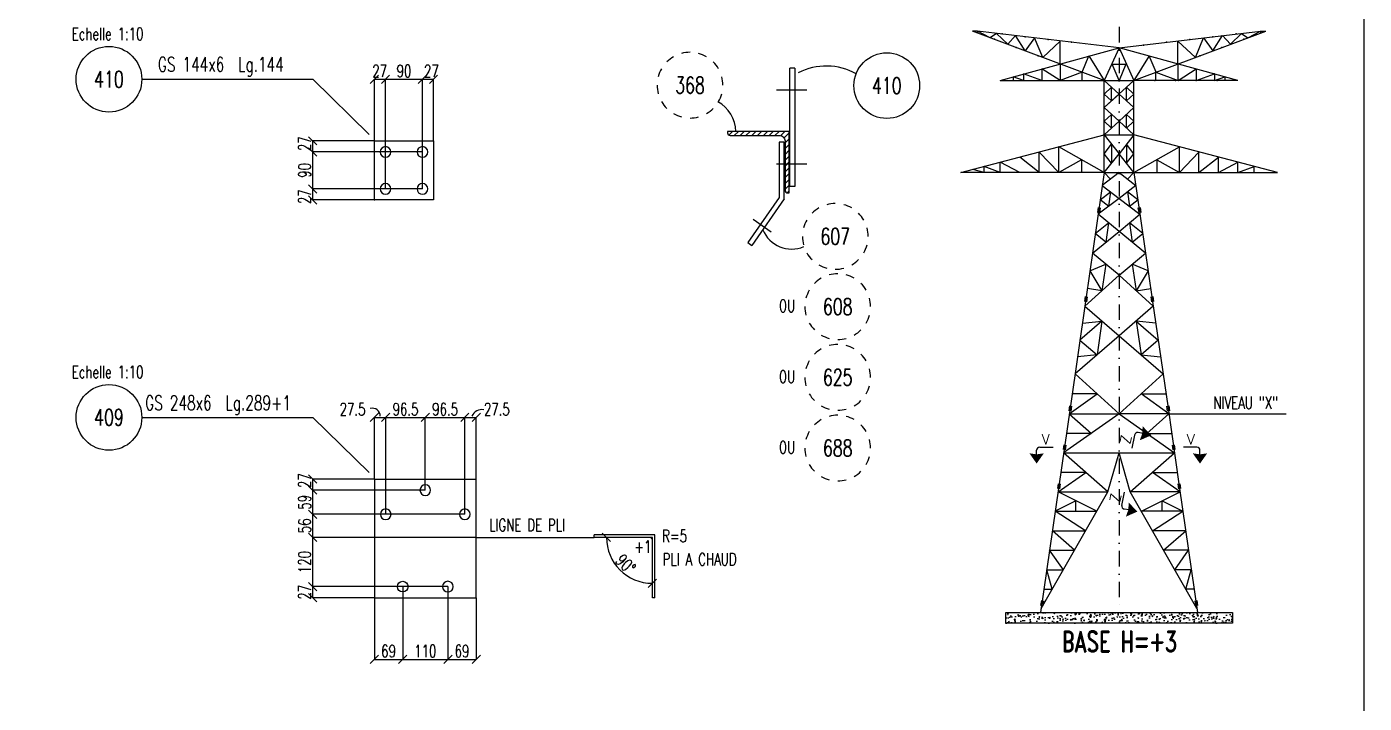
# Model space of a CAD drawing. Extents: x 161763 to 177983, y -148739 to -137259.
# Drawn here: x 171470 to 177983, y -145445 to -142151 of the extents above; entities that cross this region are included whole.
import ezdxf
from ezdxf.enums import TextEntityAlignment as Align

# ---------------------------------------------------------------- set-up
doc = ezdxf.new("R2010")
doc.units = 0
doc.header["$LTSCALE"] = 150
doc.header["$MEASUREMENT"] = 0
doc.linetypes.add('DASHDOT', pattern=[1, 0.5, -0.25, 0, -0.25])
doc.layers.get('0').update_dxf_attribs({"linetype": 'CONTINUOUS'})
for name, color, linetype in [('BOLLINI_1', 7, 'CONTINUOUS'), ('FORI', 2, 'CONTINUOUS'), ('LINEE_PIASTRE', 2, 'CONTINUOUS'), ('LM', 7, 'CONTINUOUS'), ('LS', 7, 'CONTINUOUS'), ('LSP', 3, 'CONTINUOUS'), ('MZ', 6, 'DASHDOT'), ('PIASTRE', 5, 'CONTINUOUS'), ('PIEGA', 6, 'CONTINUOUS'), ('PIEGA_C_9000_50', 2, 'CONTINUOUS'), ('SEZIONI', 6, 'CONTINUOUS')]:
    doc.layers.add(name, color=color, linetype=linetype)
doc.styles.add('PIEGATI', font='ROMANS8.shx', dxfattribs={"width": 0.7})
doc.styles.add('QUOTE', font='ROMANS8.SHX', dxfattribs={"width": 0.7})
doc.styles.add('RD', font='ROMAND8.SHX', dxfattribs={"width": 0.7})
doc.styles.add('RQL', font='ROMANS8.SHX', dxfattribs={"width": 0.7})
doc.styles.add('RS', font='ROMANS8.shx', dxfattribs={"width": 0.7})
doc.styles.get("Standard").update_dxf_attribs({"font": 'ROMANS8.SHX', "width": 0.7})
doc.dimstyles.new('TRATTO', dxfattribs={"dimscale": 0, "dimtxt": 60, "dimasz": 40, "dimexe": 0, "dimexo": 0, "dimgap": 10, "dimtad": 1, "dimrnd": 0.5, "dimdsep": 46, "dimtxsty": 'RS', "dimblk1": 'OBLIQUE', "dimblk2": 'OBLIQUE', "dimsah": 1, "dimcen": 0.09, "dimclrd": 2, "dimclre": 2, "dimclrt": 7, "dimadec": 0, "dimazin": 0, "dimtfac": 1, "dimtix": 1, "dimtmove": 2, "dimatfit": 3, "dimfxl": 1, "dimtolj": 1, "dimtzin": 0, "dimarcsym": 0})

# ---------------------------------------------------------------- blocks, each defined once
blk = doc.blocks.new('xxx')
blk.add_circle((0, 0), 8)
at = {"color": 3, "style": 'RQL', "width": 0.7}
blk.add_attdef('POS', text='', height=4, dxfattribs=at).set_placement((0, 0), align=Align.MIDDLE)
at = {"style": 'RQL', "width": 0.7, "flags": 1}
for tag, p in [('POS1', (-0.39, -5.42)), ('TIPO', (-0.39, -8.66))]:
    blk.add_attdef(tag, p, '', height=2, dxfattribs=at)
blk = doc.blocks.new('zzz')
at = {"linetype": 'Continuous'}
for start, end in [(120, 135), (90, 105), (60, 75), (150, 165), (30, 45), (180, 195), (0, 15), (330, 345), (210, 225), (300, 315), (240, 255), (270, 285)]:
    blk.add_arc((0, 0), 8, start, end, dxfattribs=at)
at = {"color": 3, "style": 'RQL', "width": 0.7}
blk.add_attdef('POS1', text='', height=4, dxfattribs=at).set_placement((0, 0), align=Align.MIDDLE)
at = {"style": 'RQL', "width": 0.7, "flags": 1}
blk.add_attdef('TIPO', (0, -8), '', height=3, dxfattribs=at)
blk = doc.blocks.new('MRKR_98')
blk.add_point((0, 0))
at = {"color": 7, "style": 'QUOTE', "width": 0.5, "flags": 1}
for tag, p in [('TI', (3.7, 6.8)), ('NFORI', (3.7, 5.3)), ('AUX2', (3.7, 4.9)), ('FAM', (3.7, 4.5)), ('AUX1', (3.7, 4.2)), ('COMMESSA', (3.7, 3.8)), ('SPESSORE', (3.7, 2.5)), ('SV', (3.7, 1.8)), ('QUA', (3.7, 1.1)), ('DI_S', (3.7, 6.4)), ('D_S', (3.7, 6)), ('E_S', (3.7, 5.7)), ('MD', (3.7, 3.5)), ('MP', (3.7, 3.2)), ('LARGHEZZA', (3.7, 2.8)), ('NP', (3.7, 2.1)), ('PESO', (3.7, 1.4)), ('LUN', (3.7, 0.8)), ('PROF', (3.7, 0.4)), ('POS', (3.7, 0.1))]:
    blk.add_attdef(tag, p, '', height=0.2, dxfattribs=at)
at = {"color": 7, "flags": 1}
for tag, p in [('LAV1', (5.3, 6.9)), ('LAV2', (5.3, 6.5)), ('LAV3', (5.3, 6.2)), ('LAV4', (5.3, 5.9)), ('LAV5', (5.3, 5.5)), ('LAV6', (5.3, 5.2)), ('LAV7', (5.3, 4.9)), ('LAV8', (5.3, 4.5)), ('LAV9', (5.3, 4.2)), ('LAV10', (5.3, 3.9))]:
    blk.add_attdef(tag, p, '', height=0.2, dxfattribs=at)
blk = doc.blocks.new('16')
blk.add_circle((0, 0), 1)
blk = doc.blocks.new('_OBLIQUE')
at = {"color": 0, "linetype": 'ByBlock'}
blk.add_line((-0.5, -0.5), (0.5, 0.5), dxfattribs=at)
blk = doc.blocks.new('*D47')
at = {"layer": 'SEZIONI', "color": 2, "lineweight": -2, "transparency": 16777216}
for p, q in [((173396.9, -142940.2), (172862.9, -142940.2)), ((172862.9, -142994.2), (172862.9, -142940.2)), ((173162.9, -142994.2), (172862.9, -142994.2))]:
    blk.add_line(p, q, dxfattribs=at)
at = {"layer": 'SEZIONI', "color": 2, "lineweight": -2, "transparency": 16777216, "xscale": 40, "yscale": 40, "zscale": 40}
for p, rotation in [((172862.9, -142940.2), 90), ((172862.9, -142994.2), 270)]:
    blk.add_blockref('_OBLIQUE', p, dxfattribs=dict(at, rotation=rotation))
at = {"layer": 'SEZIONI', "color": 7, "transparency": 16777216, "insert": (172822.9, -142978.2), "char_height": 60, "attachment_point": 5, "rotation": 90, "style": 'RS'}
blk.add_mtext('\\A1;27', dxfattribs=at)
blk = doc.blocks.new('*D48')
at = {"layer": 'SEZIONI', "color": 2, "lineweight": -2, "transparency": 16777216}
for p, q in [((173396.9, -142760.2), (172862.9, -142760.2)), ((172862.9, -142940.2), (172862.9, -142760.2)), ((173396.9, -142940.2), (172862.9, -142940.2))]:
    blk.add_line(p, q, dxfattribs=at)
at = {"layer": 'SEZIONI', "color": 2, "lineweight": -2, "transparency": 16777216, "xscale": 40, "yscale": 40, "zscale": 40}
for p, rotation in [((172862.9, -142760.2), 90), ((172862.9, -142940.2), 270)]:
    blk.add_blockref('_OBLIQUE', p, dxfattribs=dict(at, rotation=rotation))
at = {"layer": 'SEZIONI', "color": 7, "transparency": 16777216, "insert": (172822.9, -142850.2), "char_height": 60, "attachment_point": 5, "rotation": 90, "style": 'RS'}
blk.add_mtext('\\A1;90', dxfattribs=at)
blk = doc.blocks.new('*D49')
at = {"layer": 'SEZIONI', "color": 2, "lineweight": -2, "transparency": 16777216}
for p, q in [((173162.9, -142706.2), (172862.9, -142706.2)), ((172862.9, -142760.2), (172862.9, -142706.2)), ((173396.9, -142760.2), (172862.9, -142760.2))]:
    blk.add_line(p, q, dxfattribs=at)
at = {"layer": 'SEZIONI', "color": 2, "lineweight": -2, "transparency": 16777216, "xscale": 40, "yscale": 40, "zscale": 40}
for p, rotation in [((172862.9, -142706.2), 90), ((172862.9, -142760.2), 270)]:
    blk.add_blockref('_OBLIQUE', p, dxfattribs=dict(at, rotation=rotation))
at = {"layer": 'SEZIONI', "color": 7, "transparency": 16777216, "insert": (172822.9, -142720.3), "char_height": 60, "attachment_point": 5, "rotation": 90, "style": 'RS'}
blk.add_mtext('\\A1;27', dxfattribs=at)
blk = doc.blocks.new('*D50')
at = {"layer": 'SEZIONI', "color": 2, "lineweight": -2, "transparency": 16777216}
for p, q in [((173162.9, -142706.2), (173162.9, -142406.2)), ((173162.9, -142406.2), (173216.9, -142406.2)), ((173216.9, -142940.2), (173216.9, -142406.2))]:
    blk.add_line(p, q, dxfattribs=at)
at = {"layer": 'SEZIONI', "color": 2, "lineweight": -2, "transparency": 16777216, "xscale": 40, "yscale": 40, "zscale": 40, "rotation": 180.0000000000001}
blk.add_blockref('_OBLIQUE', (173162.9, -142406.2), dxfattribs=at)
at = {"layer": 'SEZIONI', "color": 2, "lineweight": -2, "transparency": 16777216, "xscale": 40, "yscale": 40, "zscale": 40}
blk.add_blockref('_OBLIQUE', (173216.9, -142406.2), dxfattribs=at)
at = {"layer": 'SEZIONI', "color": 7, "transparency": 16777216, "insert": (173188.8, -142366.2), "char_height": 60, "attachment_point": 5, "style": 'RS'}
blk.add_mtext('\\A1;27', dxfattribs=at)
blk = doc.blocks.new('*D51')
at = {"layer": 'SEZIONI', "color": 2, "lineweight": -2, "transparency": 16777216}
for p, q in [((173216.9, -142940.2), (173216.9, -142406.2)), ((173216.9, -142406.2), (173396.9, -142406.2)), ((173396.9, -142940.2), (173396.9, -142406.2))]:
    blk.add_line(p, q, dxfattribs=at)
at = {"layer": 'SEZIONI', "color": 2, "lineweight": -2, "transparency": 16777216, "xscale": 40, "yscale": 40, "zscale": 40, "rotation": 180.0000000000001}
blk.add_blockref('_OBLIQUE', (173216.9, -142406.2), dxfattribs=at)
at = {"layer": 'SEZIONI', "color": 2, "lineweight": -2, "transparency": 16777216, "xscale": 40, "yscale": 40, "zscale": 40}
blk.add_blockref('_OBLIQUE', (173396.9, -142406.2), dxfattribs=at)
at = {"layer": 'SEZIONI', "color": 7, "transparency": 16777216, "insert": (173306.9, -142366.2), "char_height": 60, "attachment_point": 5, "style": 'RS'}
blk.add_mtext('\\A1;90', dxfattribs=at)
blk = doc.blocks.new('*D52')
at = {"layer": 'SEZIONI', "color": 2, "lineweight": -2, "transparency": 16777216}
for p, q in [((173396.9, -142940.2), (173396.9, -142406.2)), ((173396.9, -142406.2), (173450.9, -142406.2)), ((173450.9, -142706.2), (173450.9, -142406.2))]:
    blk.add_line(p, q, dxfattribs=at)
at = {"layer": 'SEZIONI', "color": 2, "lineweight": -2, "transparency": 16777216, "xscale": 40, "yscale": 40, "zscale": 40, "rotation": 180.0000000000001}
blk.add_blockref('_OBLIQUE', (173396.9, -142406.2), dxfattribs=at)
at = {"layer": 'SEZIONI', "color": 2, "lineweight": -2, "transparency": 16777216, "xscale": 40, "yscale": 40, "zscale": 40}
blk.add_blockref('_OBLIQUE', (173450.9, -142406.2), dxfattribs=at)
at = {"layer": 'SEZIONI', "color": 7, "transparency": 16777216, "insert": (173440.5, -142366.2), "char_height": 60, "attachment_point": 5, "style": 'RS'}
blk.add_mtext('\\A1;27', dxfattribs=at)
blk = doc.blocks.new('*D53')
at = {"layer": 'SEZIONI', "color": 2, "lineweight": -2, "transparency": 16777216}
for p, q in [((173520.9, -144877), (172862.9, -144877)), ((172862.9, -144931), (172862.9, -144877)), ((173162.9, -144931), (172862.9, -144931))]:
    blk.add_line(p, q, dxfattribs=at)
at = {"layer": 'SEZIONI', "color": 2, "lineweight": -2, "transparency": 16777216, "xscale": 40, "yscale": 40, "zscale": 40}
for p, rotation in [((172862.9, -144877), 90), ((172862.9, -144931), 270)]:
    blk.add_blockref('_OBLIQUE', p, dxfattribs=dict(at, rotation=rotation))
at = {"layer": 'SEZIONI', "color": 7, "transparency": 16777216, "insert": (172822.9, -144904), "char_height": 60, "attachment_point": 5, "rotation": 90, "style": 'RS'}
blk.add_mtext('\\A1;27', dxfattribs=at)
blk = doc.blocks.new('*D54')
at = {"layer": 'SEZIONI', "color": 2, "lineweight": -2, "transparency": 16777216}
for p, q in [((173162.9, -144637), (172862.9, -144637)), ((172862.9, -144877), (172862.9, -144637)), ((173520.9, -144877), (172862.9, -144877))]:
    blk.add_line(p, q, dxfattribs=at)
at = {"layer": 'SEZIONI', "color": 2, "lineweight": -2, "transparency": 16777216, "xscale": 40, "yscale": 40, "zscale": 40}
for p, rotation in [((172862.9, -144637), 90), ((172862.9, -144877), 270)]:
    blk.add_blockref('_OBLIQUE', p, dxfattribs=dict(at, rotation=rotation))
at = {"layer": 'SEZIONI', "color": 7, "transparency": 16777216, "insert": (172822.9, -144757), "char_height": 60, "attachment_point": 5, "rotation": 90, "style": 'RS'}
blk.add_mtext('\\A1;120', dxfattribs=at)
blk = doc.blocks.new('*D55')
at = {"layer": 'SEZIONI', "color": 2, "lineweight": -2, "transparency": 16777216}
for p, q in [((173603.6, -144524.7), (172862.9, -144524.7)), ((172862.9, -144637), (172862.9, -144524.7)), ((173162.9, -144637), (172862.9, -144637))]:
    blk.add_line(p, q, dxfattribs=at)
at = {"layer": 'SEZIONI', "color": 2, "lineweight": -2, "transparency": 16777216, "xscale": 40, "yscale": 40, "zscale": 40}
for p, rotation in [((172862.9, -144524.7), 90), ((172862.9, -144637), 270)]:
    blk.add_blockref('_OBLIQUE', p, dxfattribs=dict(at, rotation=rotation))
at = {"layer": 'SEZIONI', "color": 7, "transparency": 16777216, "insert": (172822.9, -144580.8), "char_height": 60, "attachment_point": 5, "rotation": 90, "style": 'RS'}
blk.add_mtext('\\A1;56', dxfattribs=at)
blk = doc.blocks.new('*D56')
at = {"layer": 'SEZIONI', "color": 2, "lineweight": -2, "transparency": 16777216}
for p, q in [((173410.9, -144407.3), (172862.9, -144407.3)), ((172862.9, -144524.7), (172862.9, -144407.3)), ((173603.6, -144524.7), (172862.9, -144524.7))]:
    blk.add_line(p, q, dxfattribs=at)
at = {"layer": 'SEZIONI', "color": 2, "lineweight": -2, "transparency": 16777216, "xscale": 40, "yscale": 40, "zscale": 40}
for p, rotation in [((172862.9, -144407.3), 90), ((172862.9, -144524.7), 270)]:
    blk.add_blockref('_OBLIQUE', p, dxfattribs=dict(at, rotation=rotation))
at = {"layer": 'SEZIONI', "color": 7, "transparency": 16777216, "insert": (172822.9, -144466), "char_height": 60, "attachment_point": 5, "rotation": 90, "style": 'RS'}
blk.add_mtext('\\A1;59', dxfattribs=at)
blk = doc.blocks.new('*D57')
at = {"layer": 'SEZIONI', "color": 2, "lineweight": -2, "transparency": 16777216}
for p, q in [((173162.9, -144353), (172862.9, -144353)), ((172862.9, -144407.3), (172862.9, -144353)), ((173410.9, -144407.3), (172862.9, -144407.3))]:
    blk.add_line(p, q, dxfattribs=at)
at = {"layer": 'SEZIONI', "color": 2, "lineweight": -2, "transparency": 16777216, "xscale": 40, "yscale": 40, "zscale": 40}
for p, rotation in [((172862.9, -144353), 90), ((172862.9, -144407.3), 270)]:
    blk.add_blockref('_OBLIQUE', p, dxfattribs=dict(at, rotation=rotation))
at = {"layer": 'SEZIONI', "color": 7, "transparency": 16777216, "insert": (172822.9, -144360.6), "char_height": 60, "attachment_point": 5, "rotation": 90, "style": 'RS'}
blk.add_mtext('\\A1;27', dxfattribs=at)
blk = doc.blocks.new('*D64')
at = {"layer": 'SEZIONI', "color": 2, "lineweight": -2, "transparency": 16777216}
for p, q in [((173162.9, -144353), (173162.9, -144053)), ((173162.9, -144053), (173218.2, -144053)), ((173218.2, -144524.7), (173218.2, -144053))]:
    blk.add_line(p, q, dxfattribs=at)
at = {"layer": 'SEZIONI', "color": 2, "lineweight": -2, "transparency": 16777216, "xscale": 40, "yscale": 40, "zscale": 40, "rotation": 180}
blk.add_blockref('_OBLIQUE', (173162.9, -144053), dxfattribs=at)
at = {"layer": 'SEZIONI', "color": 2, "lineweight": -2, "transparency": 16777216, "xscale": 40, "yscale": 40, "zscale": 40}
blk.add_blockref('_OBLIQUE', (173218.2, -144053), dxfattribs=at)
at = {"layer": 'SEZIONI', "color": 7, "transparency": 16777216, "insert": (173056.7, -144013), "char_height": 60, "attachment_point": 5, "style": 'RS'}
blk.add_mtext('\\A1;27.5', dxfattribs=at)
blk = doc.blocks.new('*D58')
at = {"layer": 'SEZIONI', "color": 2, "lineweight": -2, "transparency": 16777216}
for p, q in [((173218.2, -144524.7), (173218.2, -144053)), ((173218.2, -144053), (173410.9, -144053)), ((173410.9, -144407.3), (173410.9, -144053))]:
    blk.add_line(p, q, dxfattribs=at)
at = {"layer": 'SEZIONI', "color": 2, "lineweight": -2, "transparency": 16777216, "xscale": 40, "yscale": 40, "zscale": 40, "rotation": 180}
blk.add_blockref('_OBLIQUE', (173218.2, -144053), dxfattribs=at)
at = {"layer": 'SEZIONI', "color": 2, "lineweight": -2, "transparency": 16777216, "xscale": 40, "yscale": 40, "zscale": 40}
blk.add_blockref('_OBLIQUE', (173410.9, -144053), dxfattribs=at)
at = {"layer": 'SEZIONI', "color": 7, "transparency": 16777216, "insert": (173314.6, -144013), "char_height": 60, "attachment_point": 5, "style": 'RS'}
blk.add_mtext('\\A1;96.5', dxfattribs=at)
blk = doc.blocks.new('*D59')
at = {"layer": 'SEZIONI', "color": 2, "lineweight": -2, "transparency": 16777216}
for p, q in [((173410.9, -144407.3), (173410.9, -144053)), ((173410.9, -144053), (173603.6, -144053)), ((173603.6, -144524.7), (173603.6, -144053))]:
    blk.add_line(p, q, dxfattribs=at)
at = {"layer": 'SEZIONI', "color": 2, "lineweight": -2, "transparency": 16777216, "xscale": 40, "yscale": 40, "zscale": 40, "rotation": 180}
blk.add_blockref('_OBLIQUE', (173410.9, -144053), dxfattribs=at)
at = {"layer": 'SEZIONI', "color": 2, "lineweight": -2, "transparency": 16777216, "xscale": 40, "yscale": 40, "zscale": 40}
blk.add_blockref('_OBLIQUE', (173603.6, -144053), dxfattribs=at)
at = {"layer": 'SEZIONI', "color": 7, "transparency": 16777216, "insert": (173507.3, -144013), "char_height": 60, "attachment_point": 5, "style": 'RS'}
blk.add_mtext('\\A1;96.5', dxfattribs=at)
blk = doc.blocks.new('*D60')
at = {"layer": 'SEZIONI', "color": 2, "lineweight": -2, "transparency": 16777216}
for p, q in [((173603.6, -144524.7), (173603.6, -144053)), ((173603.6, -144053), (173658.9, -144053)), ((173658.9, -144353), (173658.9, -144053))]:
    blk.add_line(p, q, dxfattribs=at)
at = {"layer": 'SEZIONI', "color": 2, "lineweight": -2, "transparency": 16777216, "xscale": 40, "yscale": 40, "zscale": 40, "rotation": 180}
blk.add_blockref('_OBLIQUE', (173603.6, -144053), dxfattribs=at)
at = {"layer": 'SEZIONI', "color": 2, "lineweight": -2, "transparency": 16777216, "xscale": 40, "yscale": 40, "zscale": 40}
blk.add_blockref('_OBLIQUE', (173658.9, -144053), dxfattribs=at)
at = {"layer": 'SEZIONI', "color": 7, "transparency": 16777216, "insert": (173759.3, -144013), "char_height": 60, "attachment_point": 5, "style": 'RS'}
blk.add_mtext('\\A1;27.5', dxfattribs=at)
blk = doc.blocks.new('*D61')
at = {"layer": 'SEZIONI', "color": 2, "lineweight": -2, "transparency": 16777216}
for p, q in [((173300.9, -144877), (173300.9, -145231)), ((173162.9, -144931), (173162.9, -145231)), ((173162.9, -145231), (173300.9, -145231))]:
    blk.add_line(p, q, dxfattribs=at)
at = {"layer": 'SEZIONI', "color": 2, "lineweight": -2, "transparency": 16777216, "xscale": 40, "yscale": 40, "zscale": 40, "rotation": 180}
blk.add_blockref('_OBLIQUE', (173162.9, -145231), dxfattribs=at)
at = {"layer": 'SEZIONI', "color": 2, "lineweight": -2, "transparency": 16777216, "xscale": 40, "yscale": 40, "zscale": 40}
blk.add_blockref('_OBLIQUE', (173300.9, -145231), dxfattribs=at)
at = {"layer": 'SEZIONI', "color": 7, "transparency": 16777216, "insert": (173231.9, -145191), "char_height": 60, "attachment_point": 5, "style": 'RS'}
blk.add_mtext('\\A1;69', dxfattribs=at)
blk = doc.blocks.new('*D62')
at = {"layer": 'SEZIONI', "color": 2, "lineweight": -2, "transparency": 16777216}
for p, q in [((173300.9, -144877), (173300.9, -145231)), ((173520.9, -144877), (173520.9, -145231)), ((173300.9, -145231), (173520.9, -145231))]:
    blk.add_line(p, q, dxfattribs=at)
at = {"layer": 'SEZIONI', "color": 2, "lineweight": -2, "transparency": 16777216, "xscale": 40, "yscale": 40, "zscale": 40, "rotation": 180}
blk.add_blockref('_OBLIQUE', (173300.9, -145231), dxfattribs=at)
at = {"layer": 'SEZIONI', "color": 2, "lineweight": -2, "transparency": 16777216, "xscale": 40, "yscale": 40, "zscale": 40}
blk.add_blockref('_OBLIQUE', (173520.9, -145231), dxfattribs=at)
at = {"layer": 'SEZIONI', "color": 7, "transparency": 16777216, "insert": (173410.9, -145191), "char_height": 60, "attachment_point": 5, "style": 'RS'}
blk.add_mtext('\\A1;110', dxfattribs=at)
blk = doc.blocks.new('*D63')
at = {"layer": 'SEZIONI', "color": 2, "lineweight": -2, "transparency": 16777216}
for p, q in [((173520.9, -144877), (173520.9, -145231)), ((173658.9, -144931), (173658.9, -145231)), ((173520.9, -145231), (173658.9, -145231))]:
    blk.add_line(p, q, dxfattribs=at)
at = {"layer": 'SEZIONI', "color": 2, "lineweight": -2, "transparency": 16777216, "xscale": 40, "yscale": 40, "zscale": 40, "rotation": 180}
blk.add_blockref('_OBLIQUE', (173520.9, -145231), dxfattribs=at)
at = {"layer": 'SEZIONI', "color": 2, "lineweight": -2, "transparency": 16777216, "xscale": 40, "yscale": 40, "zscale": 40}
blk.add_blockref('_OBLIQUE', (173658.9, -145231), dxfattribs=at)
at = {"layer": 'SEZIONI', "color": 7, "transparency": 16777216, "insert": (173589.9, -145191), "char_height": 60, "attachment_point": 5, "style": 'RS'}
blk.add_mtext('\\A1;69', dxfattribs=at)
blk = doc.blocks.new('LPIEGA')
at = {"color": 0, "linetype": 'ByBlock'}
blk.add_line((0, 0), (1, 0), dxfattribs=at)
at = {"color": 0}
for tag, p in [('VUOTO3', (1, 13)), ('VUOTO2', (1, 11)), ('VUOTO1', (1, 9))]:
    blk.add_attdef(tag, p, '', height=1, dxfattribs=at)
at = {"color": 0, "flags": 1}
for tag, p in [('ANG_PIE', (1, 7)), ('INC_PIE', (1, 5)), ('CF', (1, 3)), ('RAGGIO', (1, 1))]:
    blk.add_attdef(tag, p, '', height=1, dxfattribs=at)
blk = doc.blocks.new('*D83')
at = {"layer": 'SEZIONI', "color": 2, "lineweight": -2, "transparency": 16777216}
blk.add_arc((174516.6, -144637), 223.7, 180, 270, dxfattribs=at)
at = {"layer": 'SEZIONI', "color": 2, "lineweight": -2, "transparency": 16777216, "xscale": 40, "yscale": 40, "zscale": 40}
for p, rotation in [((174292.8, -144637), 90.00000000003728), ((174516.6, -144860.8), 2.094324713652895e-11)]:
    blk.add_blockref('_OBLIQUE', p, dxfattribs=dict(at, rotation=rotation))
at = {"layer": 'SEZIONI', "color": 7, "transparency": 16777216, "insert": (174386.7, -144766.9), "char_height": 60, "attachment_point": 5, "rotation": 315, "style": 'RS'}
blk.add_mtext('\\A1;90°', dxfattribs=at)

msp = doc.modelspace()

# ---------------------------------------------------------------- hatches: boundary and pattern name
at = {"layer": 'LS'}
h = msp.add_hatch(dxfattribs=at)
h.set_pattern_fill('_U', color=6, scale=20, angle=225, style=0, pattern_type=0)
h.set_pattern_definition([(225, (1274937.902, -367549.338), (14.14213562, -14.14213562), [])])
edge = h.paths.add_edge_path()
edge.add_line((175182.516, -142659.984), (174882.516, -142659.984))
edge.add_line((174882.516, -142659.984), (174882.516, -142666.984))
edge.add_arc((174895.516, -142666.984), 13, 180, 270)
edge.add_line((174895.516, -142679.984), (175136.516, -142679.984))
edge.add_arc((175136.516, -142705.984), 26, 360, 450, ccw=False)
edge.add_line((175162.516, -142705.984), (175162.516, -142946.984))
edge.add_arc((175175.516, -142946.984), 13, 180, 270)
edge.add_line((175175.516, -142959.984), (175182.516, -142959.984))
edge.add_line((175182.516, -142959.984), (175182.516, -142659.984))
h = msp.add_hatch(dxfattribs=at)
h.set_pattern_fill('AR-CONC', color=3, scale=7.110105, style=0)
h.set_pattern_definition([(50, (154142.554, -149498.23), (50.997955, -4.46174), [5.33258, -58.65837]), (355, (154142.554, -149498.23), (-9.86537, 53.48165), [4.26606, -46.9267]), (100.4514, (154146.803, -149498.6), (41.13263, 49.01988), [4.532, -49.85194]), (46.1842, (154142.554, -149484.01), (75.88196, -11.76858), [7.99887, -87.98755]), (96.6356, (154148.88, -149484.99), (66.4555, 69.2608), [6.798, -74.7779]), (351.1842, (154142.55, -149484.01), (66.45545, 69.26086), [6.3991, -70.39004]), (21, (154149.664, -149487.565), (42.44072, -28.62663), [5.33258, -58.65837]), (326, (154149.664, -149487.565), (17.29998, 51.55893), [4.26606, -46.9267]), (71.4514, (154153.2, -149489.95), (59.74071, 22.93226), [4.532, -49.85194]), (37.5, (154142.554, -149498.23), (0.864579, 23.669104), [0, -46.357888, 0, -47.637706, 0, -47.10445]), (7.5, (154142.554, -149498.23), (18.704522, 28.043089), [0, -27.160603, 0, -45.291372, 0, -17.953016]), (327.5, (154126.698, -149498.23), (37.955338, -1.603675), [0, -17.775264, 0, -55.458822, 0, -73.58959]), (317.5, (154119.588, -149498.23), (41.46515, 7.11757), [0, -23.107843, 0, -36.830346, 0, -52.259275])])
h.paths.add_polyline_path([(177340.734, -145003.034), (176236.864, -145003.034), (176236.864, -145054.86), (177340.734, -145054.86)])

# ---------------------------------------------------------------- linework, layer by layer
at = {"color": 6, "ltscale": 0.01}
for p, q in [((176099.919, -142171.674), (176074.639, -142171.674)), ((176716.119, -142411.834), (176074.639, -142171.674)), ((176788.799, -142253.834), (176099.919, -142171.674)), ((176161.174, -142204.072), (176099.919, -142171.674)), ((176099.919, -142171.674), (176099.919, -142181.139)), ((176192.334, -142182.696), (176161.174, -142204.072)), ((176246.537, -142236.03), (176192.334, -142182.696)), ((176284.749, -142193.718), (176246.537, -142236.03)), ((176331.899, -142267.989), (176284.749, -142193.718)), ((176377.164, -142204.74), (176331.899, -142267.989)), ((176417.262, -142299.947), (176377.164, -142204.74)), ((176502.624, -142220.13), (176417.262, -142299.947)), ((176502.624, -142331.905), (176502.624, -142219.833)), ((176788.799, -142253.834), (177477.679, -142171.674)), ((176861.479, -142411.834), (177502.959, -142171.674)), ((177074.973, -142331.905), (177074.973, -142219.833)), ((177074.973, -142220.13), (177160.336, -142299.947)), ((177160.336, -142299.947), (177200.434, -142204.74)), ((177200.434, -142204.74), (177245.698, -142267.989)), ((177245.698, -142267.989), (177292.849, -142193.718)), ((177292.849, -142193.718), (177331.061, -142236.03)), ((177331.061, -142236.03), (177385.264, -142182.696)), ((177385.264, -142182.696), (177416.423, -142204.072)), ((177416.423, -142204.072), (177477.679, -142171.674)), ((177477.679, -142171.674), (177477.679, -142181.139)), ((177477.679, -142171.674), (177502.959, -142171.674)), ((176210.519, -142411.834), (176788.799, -142253.834)), ((176608.785, -142371.65), (176641.965, -142292.65)), ((176641.965, -142292.65), (176716.119, -142411.834)), ((176788.799, -142253.834), (176716.119, -142411.834)), ((177367.079, -142411.834), (176788.799, -142253.834)), ((176788.799, -142253.834), (176861.479, -142411.834)), ((176935.633, -142292.65), (176861.479, -142411.834)), ((176968.813, -142371.65), (176935.633, -142292.65)), ((176501.451, -142411.834), (176412.759, -142355.967)), ((176412.759, -142355.967), (176412.759, -142411.834)), ((176502.624, -142331.142), (176502.624, -142411.834)), ((176788.799, -142411.834), (176755.619, -142332.834)), ((176755.619, -142332.834), (176821.979, -142332.834)), ((176821.979, -142332.834), (176788.799, -142411.834)), ((177074.973, -142331.142), (177074.973, -142411.834)), ((177076.146, -142411.834), (177164.839, -142355.967)), ((177164.839, -142355.967), (177164.839, -142411.834)), ((176210.519, -142411.834), (176716.119, -142411.834)), ((176273.719, -142394.376), (176273.719, -142411.834)), ((176324.279, -142411.834), (176273.719, -142394.376)), ((176412.759, -142411.834), (176324.279, -142380.409)), ((176324.279, -142380.409), (176324.279, -142411.834)), ((176609.206, -142371.808), (176501.451, -142411.834)), ((176609.372, -142411.834), (176609.206, -142371.808)), ((176609.372, -142411.834), (176609.206, -142371.808)), ((176716.119, -142860.554), (176716.119, -142411.834)), ((176716.119, -142411.834), (176861.479, -142411.834)), ((176716.119, -142411.834), (176861.479, -142544.554)), ((176716.119, -142544.554), (176861.479, -142411.834)), ((176716.119, -142411.834), (176861.479, -142411.834)), ((176861.479, -142860.554), (176861.479, -142411.834)), ((177367.079, -142411.834), (176861.479, -142411.834)), ((176968.226, -142411.834), (176968.392, -142371.808)), ((176968.392, -142371.808), (177076.146, -142411.834)), ((177164.839, -142411.834), (177253.319, -142380.409)), ((177253.319, -142380.409), (177253.319, -142411.834)), ((177253.319, -142411.834), (177303.879, -142394.376)), ((177303.879, -142394.376), (177303.879, -142411.834)), ((176752.459, -142445.014), (176716.119, -142478.194)), ((176752.459, -142445.014), (176716.119, -142478.194)), ((176716.119, -142544.554), (176788.799, -142478.194)), ((176716.119, -142478.194), (176752.459, -142511.374)), ((176752.459, -142511.374), (176752.459, -142445.014)), ((176752.459, -142511.374), (176752.459, -142445.014)), ((176861.479, -142544.554), (176788.799, -142478.194)), ((176825.139, -142445.014), (176861.479, -142478.194)), ((176825.139, -142511.374), (176825.139, -142445.014)), ((176825.139, -142445.014), (176861.479, -142478.194)), ((176825.139, -142511.374), (176825.139, -142445.014)), ((176861.479, -142478.194), (176825.139, -142511.374)), ((176788.799, -142610.914), (176716.119, -142544.554)), ((176788.799, -142610.914), (176861.479, -142544.554)), ((176752.459, -142577.734), (176716.119, -142610.914)), ((176788.799, -142610.914), (176716.119, -142677.274)), ((176716.119, -142610.914), (176752.459, -142644.094)), ((176752.459, -142644.094), (176752.459, -142577.734)), ((176788.799, -142610.914), (176861.479, -142677.274)), ((176825.139, -142577.734), (176861.479, -142610.914)), ((176825.139, -142644.094), (176825.139, -142577.734)), ((176861.479, -142610.914), (176825.139, -142644.094)), ((176017.759, -142860.554), (176716.119, -142677.274)), ((176712.169, -142677.274), (176861.479, -142677.274)), ((176716.119, -142677.274), (176788.799, -142768.914)), ((176861.479, -142677.274), (176788.799, -142768.914)), ((177559.839, -142860.554), (176861.479, -142677.274)), ((176494.919, -142860.554), (176494.919, -142735.591)), ((176716.119, -142860.554), (176494.919, -142735.591)), ((176716.119, -142768.914), (176752.459, -142723.094)), ((176752.459, -142723.094), (176752.459, -142814.734)), ((176861.479, -142768.914), (176825.139, -142723.094)), ((176825.139, -142723.094), (176825.139, -142814.734)), ((176861.479, -142860.554), (177082.679, -142735.591)), ((177082.679, -142860.554), (177082.679, -142735.591)), ((176210.519, -142860.554), (176210.519, -142810.569)), ((176305.319, -142860.554), (176210.519, -142810.569)), ((176400.119, -142860.554), (176305.319, -142785.576)), ((176400.119, -142860.554), (176400.119, -142760.583)), ((176494.919, -142860.554), (176400.119, -142760.583)), ((176605.519, -142798.072), (176494.919, -142860.554)), ((176605.519, -142798.072), (176605.519, -142860.554)), ((176716.119, -142860.554), (176788.799, -142768.914)), ((176752.459, -142814.734), (176716.119, -142768.914)), ((176861.479, -142860.554), (176788.799, -142768.914)), ((176825.139, -142814.734), (176861.479, -142768.914)), ((176972.079, -142798.072), (177082.679, -142860.554)), ((176972.079, -142798.072), (176972.079, -142860.554)), ((177082.679, -142860.554), (177177.479, -142760.583)), ((177177.479, -142860.554), (177177.479, -142760.583)), ((177177.479, -142860.554), (177272.279, -142785.576)), ((177272.279, -142860.554), (177272.279, -142785.576)), ((177272.279, -142860.554), (177367.079, -142810.569)), ((177367.079, -142860.554), (177367.079, -142810.569)), ((176716.119, -142860.554), (176017.759, -142860.554)), ((176131.519, -142860.554), (176076.219, -142845.975)), ((176131.519, -142860.554), (176131.519, -142831.396)), ((176210.519, -142860.554), (176131.519, -142831.396)), ((176716.119, -142860.554), (176627.124, -143477.094)), ((176788.799, -142860.554), (176706.996, -142923.754)), ((176716.119, -142860.554), (176747.898, -142892.154)), ((176716.119, -142860.554), (176861.479, -142860.554)), ((176788.799, -142860.554), (176870.601, -142923.754)), ((176861.479, -142860.554), (176829.7, -142892.154)), ((176861.479, -142860.554), (176950.473, -143477.094)), ((176861.479, -142860.554), (177559.839, -142860.554)), ((177367.079, -142860.554), (177446.079, -142831.396)), ((177446.079, -142860.554), (177446.079, -142831.396)), ((176706.996, -142923.754), (176788.799, -142986.151)), ((176870.601, -142923.754), (176788.799, -142986.151)), ((176788.799, -142986.151), (176686.926, -143062.794)), ((176696.961, -142993.274), (176747.898, -142954.953)), ((176737.863, -143024.473), (176696.961, -142993.274)), ((176747.898, -142954.953), (176737.863, -143024.473)), ((176788.799, -142986.151), (176890.671, -143062.794)), ((176880.636, -142993.274), (176829.7, -142954.953)), ((176829.7, -142954.953), (176839.735, -143024.473)), ((176839.735, -143024.473), (176880.636, -142993.274)), ((176686.646, -143030.571), (176683.202, -143054.436)), ((176788.799, -143146.931), (176686.926, -143062.794)), ((176696.655, -143032.016), (176693.21, -143055.88)), ((176788.799, -143146.931), (176890.671, -143062.794)), ((176880.943, -143032.016), (176884.388, -143055.88)), ((176890.951, -143030.571), (176894.396, -143054.436)), ((176673.243, -143157.594), (176737.863, -143104.863)), ((176737.863, -143104.863), (176724.179, -143199.663)), ((176904.355, -143157.594), (176839.735, -143104.863)), ((176839.735, -143104.863), (176853.419, -143199.663)), ((176659.559, -143252.394), (176788.799, -143146.931)), ((176724.179, -143199.663), (176673.243, -143157.594)), ((176918.039, -143252.394), (176788.799, -143146.931)), ((176853.419, -143199.663), (176904.355, -143157.594)), ((176788.799, -143360.703), (176659.559, -143252.394)), ((176788.799, -143360.703), (176918.039, -143252.394)), ((176647.084, -143338.816), (176724.179, -143306.549)), ((176724.179, -143306.549), (176705.467, -143436.181)), ((176930.514, -143338.816), (176853.419, -143306.549)), ((176853.419, -143306.549), (176872.131, -143436.181)), ((176622.135, -143511.659), (176788.799, -143360.703)), ((176647.084, -143338.816), (176705.467, -143436.181)), ((176955.463, -143511.659), (176788.799, -143360.703)), ((176930.514, -143338.816), (176872.131, -143436.181)), ((176624.016, -143464.465), (176620.571, -143488.329)), ((176634.024, -143465.91), (176630.579, -143489.774)), ((176705.467, -143436.181), (176634.61, -143425.237)), ((176872.131, -143436.181), (176942.988, -143425.237)), ((176943.574, -143465.91), (176947.018, -143489.774)), ((176953.582, -143464.465), (176957.027, -143488.329)), ((176627.124, -143477.094), (176550.416, -144008.515)), ((176547.207, -143996.583), (176543.762, -144020.447)), ((176546.438, -144036.074), (176788.799, -144036.074)), ((176546.438, -144036.074), (176788.799, -144036.074)), ((176557.215, -143998.028), (176553.771, -144021.892)), ((177031.16, -144036.074), (176788.799, -144036.074)), ((177031.16, -144036.074), (176788.799, -144036.074)), ((177020.382, -143998.028), (177023.827, -144021.892)), ((177030.391, -143996.583), (177033.835, -144020.447)), ((176491.702, -144415.274), (176626.567, -144320.474)), ((176626.567, -144320.474), (176505.386, -144320.474)), ((177085.895, -144415.274), (176951.031, -144320.474)), ((176951.031, -144320.474), (177072.211, -144320.474)), ((176495.611, -144388.196), (176406.862, -145003.034)), ((176409.599, -144984.074), (176734.063, -144415.274)), ((176679.986, -144510.074), (176491.702, -144415.274)), ((177167.999, -144984.074), (176843.535, -144415.274)), ((176897.612, -144510.074), (177085.895, -144415.274)), ((177081.987, -144388.196), (177170.736, -145003.034)), ((176579.002, -144459.229), (176478.018, -144510.074)), ((176579.002, -144510.074), (176579.002, -144459.229)), ((176998.596, -144510.074), (176998.596, -144459.229)), ((176998.596, -144459.229), (177099.579, -144510.074)), ((176625.908, -144604.874), (176478.018, -144510.074)), ((176478.018, -144510.074), (176679.986, -144510.074)), ((177099.579, -144510.074), (176897.612, -144510.074)), ((176951.689, -144604.874), (177099.579, -144510.074)), ((176571.831, -144699.674), (176464.335, -144604.874)), ((176464.335, -144604.874), (176625.908, -144604.874)), ((177113.263, -144604.874), (176951.689, -144604.874)), ((177005.767, -144699.674), (177113.263, -144604.874)), ((176517.754, -144794.474), (176450.651, -144699.674)), ((176450.651, -144699.674), (176571.831, -144699.674)), ((177126.947, -144699.674), (177005.767, -144699.674)), ((177059.844, -144794.474), (177126.947, -144699.674)), ((176463.676, -144889.274), (176436.967, -144794.474)), ((176436.967, -144794.474), (176517.754, -144794.474)), ((177140.631, -144794.474), (177059.844, -144794.474)), ((177113.921, -144889.274), (177140.631, -144794.474)), ((176423.283, -144889.274), (176463.676, -144889.274)), ((177154.315, -144889.274), (177113.921, -144889.274)), ((176410.399, -144944.367), (176406.954, -144968.231)), ((176420.407, -144945.811), (176416.963, -144969.676)), ((177157.19, -144945.811), (177160.635, -144969.676)), ((177167.199, -144944.367), (177170.643, -144968.231))]:
    msp.add_line(p, q, dxfattribs=at)
for points in [[(176627.124, -143477.094), (176550.416, -144008.515)], [(176622.135, -143511.659), (176788.799, -143655.507)], [(176955.463, -143511.659), (176788.799, -143655.507)], [(176950.473, -143477.094), (177027.182, -144008.515)], [(176705.467, -143583.583), (176598.416, -143675.979)], [(176610.276, -143593.819), (176705.467, -143583.583)], [(176705.467, -143583.583), (176681.748, -143747.903)], [(176967.322, -143593.819), (176872.131, -143583.583)], [(176872.131, -143583.583), (176979.181, -143675.979)], [(176872.131, -143583.583), (176895.85, -143747.903)], [(176788.799, -143655.507), (176574.697, -143840.299)], [(176788.799, -143655.507), (177002.9, -143840.299)], [(176598.416, -143675.979), (176681.748, -143747.903)], [(176979.181, -143675.979), (176895.85, -143747.903)], [(176681.748, -143747.903), (176586.557, -143758.139)], [(176895.85, -143747.903), (176991.041, -143758.139)], [(176574.697, -143840.299), (176788.799, -144036.074)], [(177002.9, -143840.299), (176788.799, -144036.074)], [(176546.438, -144036.074), (176681.748, -143938.186)], [(176681.748, -143938.186), (176560.568, -143938.186)], [(177031.16, -144036.074), (176895.85, -143938.186)], [(176895.85, -143938.186), (177017.03, -143938.186)], [(176550.416, -144008.515), (176495.611, -144388.196)], [(176788.799, -144036.074), (176519.07, -144225.674)], [(176547.207, -143996.583), (176543.762, -144020.447)], [(176547.238, -143996.367), (176543.794, -144020.231)], [(176546.438, -144036.074), (176788.799, -144036.074)], [(176546.438, -144036.074), (176653.935, -144130.874)], [(176557.215, -143998.028), (176553.771, -144021.892)], [(176557.247, -143997.811), (176553.802, -144021.676)], [(177031.16, -144036.074), (176788.799, -144036.074)], [(177020.351, -143997.811), (177023.796, -144021.676)], [(177020.382, -143998.028), (177023.827, -144021.892)], [(177027.182, -144008.515), (177081.987, -144388.196)], [(177030.359, -143996.367), (177033.804, -144020.231)], [(177030.391, -143996.583), (177033.835, -144020.447)], [(176653.935, -144130.874), (176532.754, -144130.874)], [(176519.871, -144185.967), (176516.426, -144209.831)], [(176734.063, -144415.274), (176519.07, -144225.674)], [(176529.879, -144187.411), (176526.434, -144211.276)], [(176734.063, -144415.274), (176788.799, -144225.674)], [(176843.535, -144415.274), (176788.799, -144225.674)], [(176843.535, -144415.274), (177058.527, -144225.674)], [(177047.719, -144187.411), (177051.164, -144211.276)], [(177057.727, -144185.967), (177061.172, -144209.831)], [(176492.503, -144375.567), (176489.058, -144399.431)], [(176491.702, -144415.274), (176626.567, -144320.474)], [(176502.511, -144377.011), (176499.066, -144400.876)], [(176626.567, -144320.474), (176505.386, -144320.474)], [(177085.895, -144415.274), (176951.031, -144320.474)], [(176951.031, -144320.474), (177072.211, -144320.474)], [(177075.087, -144377.011), (177078.531, -144400.876)], [(177085.095, -144375.567), (177088.54, -144399.431)], [(176491.702, -144415.274), (176734.063, -144415.274)], [(177085.895, -144415.274), (176843.535, -144415.274)]]:
    msp.add_lwpolyline(points, dxfattribs=at)
at = {"color": 3, "const_width": 6.667}
for points in [[(176519.07, -144225.674), (176788.799, -144225.674)], [(177058.527, -144225.674), (176788.799, -144225.674)]]:
    msp.add_lwpolyline(points, dxfattribs=at)
at = {"color": 6, "ltscale": 0.01}
for p in [(176181.552, -142211.701), (176218.946, -142185.368), (176331.652, -142199.061), (176331.652, -142199.061), (176331.652, -142199.061), (176331.652, -142199.061), (176444.359, -142212.754), (176444.359, -142212.754), (176444.359, -142212.754), (176444.359, -142212.754), (176557.066, -142226.448), (177020.532, -142226.448), (177133.239, -142212.754), (177133.239, -142212.754), (177245.946, -142199.061), (177245.946, -142199.061), (177358.652, -142185.368), (177396.046, -142211.701), (176288.466, -142251.728), (176288.466, -142251.728), (176395.379, -142291.754), (176395.379, -142291.754), (176907.826, -142240.141), (177182.219, -142291.754), (177289.132, -142251.728), (176962.599, -142411.834), (176968.392, -142371.808), (177063.719, -142411.834), (177164.839, -142411.834), (177252.687, -142380.234), (177265.959, -142411.834)]:
    msp.add_point(p, dxfattribs=at)
at = {"layer": 'LINEE_PIASTRE'}
for p, q in [((173162.923, -142994.231), (173162.923, -142706.231)), ((173162.923, -142706.231), (173450.923, -142706.231)), ((173450.923, -142706.231), (173450.923, -142994.231)), ((173450.923, -142994.231), (173162.923, -142994.231)), ((173162.923, -144353.005), (173162.923, -144931.005)), ((173162.923, -144353.005), (173658.923, -144353.005)), ((173658.923, -144931.005), (173658.923, -144353.005)), ((173162.923, -144931.005), (173658.923, -144931.005))]:
    msp.add_line(p, q, dxfattribs=at)
at = {"layer": 'LS', "color": 2}
for p, q in [((175186.516, -142927.984), (175186.516, -142351.984)), ((175210.516, -142351.984), (175186.516, -142351.984)), ((175210.516, -142351.984), (175210.516, -142927.984)), ((175134.516, -142711.984), (175134.516, -142981.809)), ((175158.516, -142711.984), (175134.516, -142711.984)), ((175158.516, -142989.375), (175158.516, -142711.984)), ((175210.516, -142927.984), (175186.516, -142927.984)), ((175134.516, -142981.809), (174980.828, -143201.363)), ((175158.516, -142989.375), (175000.489, -143215.127)), ((174980.828, -143201.363), (175000.489, -143215.127))]:
    msp.add_line(p, q, dxfattribs=at)
at = {"layer": 'LS', "color": 6}
for p, q in [((172030.655, -142406.231), (172862.923, -142406.231)), ((175269.373, -142459.984), (175121.157, -142459.984)), ((175269.373, -142819.984), (175121.157, -142819.984)), ((175006.62, -143087.588), (175094.262, -143148.937)), ((172030.655, -144053.005), (172862.923, -144053.005)), ((177031.16, -144036.074), (177601.797, -144036.074))]:
    msp.add_line(p, q, dxfattribs=at)
at = {"layer": 'LS', "color": 8}
msp.add_lwpolyline([(161762.683, -137258.972), (161762.683, -148738.972), (174482.683, -148738.972), (174482.683, -147138.972), (177982.683, -147138.972), (177982.683, -137258.972), (161762.683, -137258.972)], close=True, dxfattribs=at)
at = {"layer": 'LS', "color": 6}
for points in [[(173136.799, -142674.837), (172862.923, -142406.231)], [(173136.799, -144321.611), (172862.923, -144053.005)], [(176788.799, -144036.074), (177058.527, -144225.674)], [(177031.16, -144036.074), (176923.663, -144130.874)], [(176923.663, -144130.874), (177044.843, -144130.874)]]:
    msp.add_lwpolyline(points, dxfattribs=at)
at = {"layer": 'LS', "color": 2}
msp.add_lwpolyline([(175182.516, -142659.984), (174882.516, -142659.984), (174882.516, -142666.984, 0.41421356), (174895.516, -142679.984), (175136.516, -142679.984, -0.41421356), (175162.516, -142705.984), (175162.516, -142946.984, 0.41421356), (175175.516, -142959.984), (175182.516, -142959.984)], format="xyb", close=True, dxfattribs=at)
at = {"layer": 'LS', "color": 3}
msp.add_lwpolyline([(176236.864, -145003.034), (177340.734, -145003.034), (177340.734, -145054.86), (176236.864, -145054.86)], close=True, dxfattribs=at)
at = {"layer": 'LS', "color": 6}
for centre, radius, start, end in [((175363.144, -142638.636), 296.841, 60.6639463, 117.3876175), ((174755.005, -142662.549), 167.53, 0.8773729, 61.1148731), ((175195.794, -143078.807), 154.299, 202.98187, 292.4191311), ((173154.822, -144045.166), 36.75, 356.4444624, 108.5070282), ((173686.971, -144067.804), 53.335, 80.322839, 157.298219)]:
    msp.add_arc(centre, radius, start, end, dxfattribs=at)
at = {"layer": 'LSP'}
for p, q in [((176864.437, -144138.922), (176851.68, -144202.658)), ((176905.693, -144131.882), (176882.089, -144127.158)), ((176387.479, -144236.829), (176387.479, -144212.757)), ((176402.479, -144197.757), (176467.479, -144197.757)), ((177167.891, -144197.757), (177102.891, -144197.757)), ((177182.891, -144236.829), (177182.891, -144212.757)), ((176802.53, -144481.257), (176815.288, -144417.521)), ((176837.898, -144503.634), (176814.295, -144498.909))]:
    msp.add_line(p, q, dxfattribs=at)
for centre, start, end in [((176879.145, -144141.866), 78.6811612, 168.6811612), ((176402.479, -144212.757), 90, 180), ((177167.891, -144212.757), 0, 90), ((176817.239, -144484.201), 168.6811612, 258.6811612)]:
    msp.add_arc(centre, 15, start, end, dxfattribs=at)
for points in [[(176945.825, -144139.915), (176903.667, -144095.783), (176901.7, -144131.083)], [(176945.825, -144139.915), (176889.928, -144164.421), (176901.7, -144131.083)], [(176387.479, -144277.757), (176352.479, -144227.757), (176387.479, -144232.757)], [(176387.479, -144277.757), (176422.479, -144227.757), (176387.479, -144232.757)], [(177182.891, -144277.757), (177147.891, -144227.757), (177182.891, -144232.757)], [(177182.891, -144277.757), (177217.891, -144227.757), (177182.891, -144232.757)], [(176878.03, -144511.667), (176822.133, -144536.173), (176833.906, -144502.835)], [(176878.03, -144511.667), (176835.872, -144467.534), (176833.906, -144502.835)]]:
    msp.add_solid(points, dxfattribs=at)
at = {"layer": 'MZ'}
msp.add_line((176788.799, -142151.557), (176788.799, -145003.034), dxfattribs=at)
at = {"layer": 'PIEGA'}
msp.add_line((173657.923, -144637.005), (173162.923, -144637.005), dxfattribs=at)
at = {"layer": 'PIEGA_C_9000_50'}
for p, q in [((174528.594, -144625.005), (174232.594, -144625.005)), ((174232.594, -144637.005), (174232.594, -144625.005)), ((174516.594, -144931.005), (174516.594, -144637.005))]:
    msp.add_line(p, q, dxfattribs=at)
at = {"layer": 'PIEGA_C_9000_50', "color": 2}
msp.add_line((174516.594, -144637.005), (174232.594, -144637.005), dxfattribs=at)
at = {"layer": 'SEZIONI'}
msp.add_line((173657.923, -144637.005), (174232.594, -144637.005), dxfattribs=at)
at = {"layer": 'SEZIONI', "color": 2}
for q in [(174528.594, -144625.005), (174516.594, -144931.005)]:
    msp.add_line((174528.594, -144931.005), q, dxfattribs=at)
at = {"layer": 'SEZIONI', "const_width": 9.75}
msp.add_lwpolyline([(174511.469, -144637.005, 0.41421356), (174516.594, -144642.13, 0.41421356)], format="xyb", dxfattribs=at)

# ---------------------------------------------------------------- block references
at = {"layer": 'BOLLINI_1'}
for p, xscale, yscale, zscale, values in [((171870.655, -142406.231), 20, 20, 20, {'POS': '410'}), ((175657.871, -142437.358), 19.99800000000225, 19.99800000000225, 19.99800000000225, {'POS': '410'}), ((171870.655, -144053.005), 20, 20, 20, {'POS': '409'})]:
    msp.add_blockref('xxx', p, dxfattribs=dict(at, xscale=xscale, yscale=yscale, zscale=zscale)).add_auto_attribs(values)
at = {"layer": 'FORI', "xscale": -26, "yscale": 26, "zscale": 26}
for p, rotation in [((173216.923, -142760.231), 314.9999999999983), ((173396.923, -142760.231), 314.9999999999983), ((173216.923, -142940.231), 314.9999999999983), ((173396.923, -142940.231), 314.9999999999983), ((173410.923, -144407.329), 134.9999999999999), ((173218.237, -144524.682), 134.9999999999999), ((173603.61, -144524.682), 134.9999999999999)]:
    msp.add_blockref('16', p, dxfattribs=dict(at, rotation=rotation))
at = {"layer": 'FORI', "yscale": 26, "zscale": 26}
for p, xscale in [((173300.923, -144877.005), 26), ((173520.923, -144877.005), -26)]:
    msp.add_blockref('16', p, dxfattribs=dict(at, xscale=xscale))
at = {"layer": 'LS', "color": 6, "xscale": 19.99999994994134, "yscale": 19.99999994994134, "zscale": 19.99999994994134}
for p, values in [((174699.77, -142435.132), {'POS1': '368'}), ((175407.085, -143171.65), {'POS1': '607'}), ((175419.046, -143513.389), {'POS1': '608'}), ((175419.046, -143857.845), {'POS1': '625'}), ((175419.046, -144202.301), {'POS1': '688'})]:
    msp.add_blockref('zzz', p, dxfattribs=at).add_auto_attribs(values)
at = {"layer": 'PIASTRE'}
ref = msp.add_blockref('MRKR_98', (173162.923, -142994.231), dxfattribs=dict(at, xscale=2, yscale=2, zscale=2))
ref.add_attrib('PROF', 'GS 144x6  Lg.144', (172108.712, -142368.806), dxfattribs={"layer": '0', "color": 2, "height": 70, "style": 'QUOTE', "width": 0.7})
ref = msp.add_blockref('MRKR_98', (173162.923, -144931.005), dxfattribs=dict(at, xscale=2, yscale=2, zscale=2))
ref.add_attrib('PROF', 'GS 248x6  Lg.289+1', (172047.023, -144016.924), dxfattribs={"layer": '0', "color": 2, "height": 70, "style": 'PIEGATI', "width": 0.7})
at = {"layer": 'PIEGA_C_9000_50'}
ref = msp.add_blockref('LPIEGA', (173657.923, -144637.005), dxfattribs=dict(at, xscale=495, zscale=495, rotation=180))
ref.add_attrib('RAGGIO', 'R=5', (174564.231, -144660.125), dxfattribs={"layer": '0', "color": 7, "height": 60, "style": 'RS', "width": 0.7})
ref.add_attrib('CF', 'PLI A CHAUD', (174566.648, -144773.621), dxfattribs={"layer": '0', "color": 7, "height": 60, "style": 'RS', "width": 0.7})
ref.add_attrib('INC_PIE', '+1', (174428.626, -144712.677), dxfattribs={"layer": '0', "color": 7, "height": 60, "style": 'RS', "width": 0.7})

# ---------------------------------------------------------------- texts
at = {"color": 7, "style": 'RS', "width": 0.7}
for s, p in [('NIVEAU "X"', (177248.04, -144011.257)), ('LIGNE DE PLI', (173722.11, -144607.081))]:
    msp.add_text(s, height=60, dxfattribs=at).set_placement(p)
at = {"layer": 'LM', "linetype": 'ByBlock', "style": 'RS', "width": 0.7}
for p in [(175132.805, -143539.744), (175132.805, -143884.2), (175132.805, -144228.656)]:
    msp.add_text('OU', height=60, dxfattribs=at).set_placement(p)
at = {"layer": 'LS', "color": 7, "style": 'RS', "width": 0.7}
for p in [(171689.476, -142215.153), (171689.476, -143861.928)]:
    msp.add_text('Echelle 1:10', height=60, dxfattribs=at).set_placement(p)
at = {"layer": 'LS', "color": 3, "style": 'RD'}
for p in [(176432.116, -144159.617), (177138.253, -144159.617)]:
    msp.add_text('V', height=50, dxfattribs=at).set_placement(p, align=Align.MIDDLE)
for p in [(176821.222, -144160.497), (176770.949, -144444.71)]:
    msp.add_text('Z', height=50, rotation=78.6811612, dxfattribs=at).set_placement(p, align=Align.MIDDLE)
at = {"layer": 'LS', "color": 3, "insert": (176791.197, -145144.224), "char_height": 100, "attachment_point": 5, "style": 'RD'}
msp.add_mtext('BASE H=+3', dxfattribs=at)

# ---------------------------------------------------------------- dimensions: what is measured, and where the dimension line sits
at = {"layer": 'SEZIONI'}
for base, p1, p2, text, picture, middle in [((173216.923, -142406.231), (173162.923, -142706.231), (173216.923, -142940.231), '27', '*D50', (173188.762, -142366.231)), ((173450.923, -142406.231), (173396.923, -142940.231), (173450.923, -142706.231), '27', '*D52', (173440.468, -142366.231)), ((173218.237, -144053.005), (173162.923, -144353.005), (173218.237, -144524.682), '27.5', '*D64', (173056.67, -144013.005)), ((173658.923, -144053.005), (173603.61, -144524.682), (173658.923, -144353.005), '27.5', '*D60', (173759.35, -144013.005))]:
    dim = msp.add_linear_dim(base=base, p1=p1, p2=p2, text=text, dimstyle='TRATTO', override={"dimscale": 1}, dxfattribs=at)
    dim.commit()
    dim.dimension.update_dxf_attribs({"geometry": picture, "text_midpoint": middle, "dimtype": 160})
for base, p1, p2, text, picture, middle in [((173396.923, -142406.231), (173216.923, -142940.231), (173396.923, -142940.231), '90', '*D51', (173306.923, -142366.231)), ((173410.923, -144053.005), (173218.237, -144524.682), (173410.923, -144407.329), '96.5', '*D58', (173314.58, -144013.005)), ((173603.61, -144053.005), (173410.923, -144407.329), (173603.61, -144524.682), '96.5', '*D59', (173507.267, -144013.005)), ((173300.923, -145231.005), (173162.923, -144931.005), (173300.923, -144877.005), '69', '*D61', (173231.923, -145191.005)), ((173520.923, -145231.005), (173300.923, -144877.005), (173520.923, -144877.005), '110', '*D62', (173410.923, -145191.005)), ((173658.923, -145231.005), (173520.923, -144877.005), (173658.923, -144931.005), '69', '*D63', (173589.923, -145191.005))]:
    dim = msp.add_linear_dim(base=base, p1=p1, p2=p2, text=text, dimstyle='TRATTO', override={"dimscale": 1}, dxfattribs=at)
    dim.commit()
    dim.dimension.update_dxf_attribs({"geometry": picture, "text_midpoint": middle})
for base, p1, p2, picture, middle in [((172862.923, -142706.231), (173396.923, -142760.231), (173162.923, -142706.231), '*D49', (172822.923, -142720.335)), ((172862.923, -142940.231), (173162.923, -142994.231), (173396.923, -142940.231), '*D47', (172822.923, -142978.166)), ((172862.923, -144353.005), (173410.923, -144407.329), (173162.923, -144353.005), '*D57', (172822.923, -144360.58)), ((172862.923, -144877.005), (173162.923, -144931.005), (173520.923, -144877.005), '*D53', (172822.923, -144904.005))]:
    dim = msp.add_linear_dim(base=base, p1=p1, p2=p2, angle=90, text='27', dimstyle='TRATTO', override={"dimscale": 1}, dxfattribs=at)
    dim.commit()
    dim.dimension.update_dxf_attribs({"geometry": picture, "text_midpoint": middle, "dimtype": 160})
for base, p1, p2, text, picture, middle in [((172862.923, -142760.231), (173396.923, -142940.231), (173396.923, -142760.231), '90', '*D48', (172822.923, -142850.231)), ((172862.923, -144407.329), (173603.61, -144524.682), (173410.923, -144407.329), '59', '*D56', (172822.923, -144466.005)), ((172862.923, -144524.682), (173162.923, -144637.005), (173603.61, -144524.682), '56', '*D55', (172822.923, -144580.844)), ((172862.923, -144637.005), (173520.923, -144877.005), (173162.923, -144637.005), '120', '*D54', (172822.923, -144757.005))]:
    dim = msp.add_linear_dim(base=base, p1=p1, p2=p2, angle=90, text=text, dimstyle='TRATTO', override={"dimscale": 1}, dxfattribs=at)
    dim.commit()
    dim.dimension.update_dxf_attribs({"geometry": picture, "text_midpoint": middle})
dim = msp.add_angular_dim_2l(base=(174322.821, -144748.88), line1=((174516.594, -144931.005), (174516.594, -144637.005)), line2=((174516.594, -144637.005), (174232.594, -144637.005)), dimstyle='TRATTO', override={"dimscale": 1}, dxfattribs=at)
dim.commit()
dim.dimension.update_dxf_attribs({"geometry": '*D83', "text_midpoint": (174386.663, -144766.936)})

doc.saveas('drawing.dxf')
